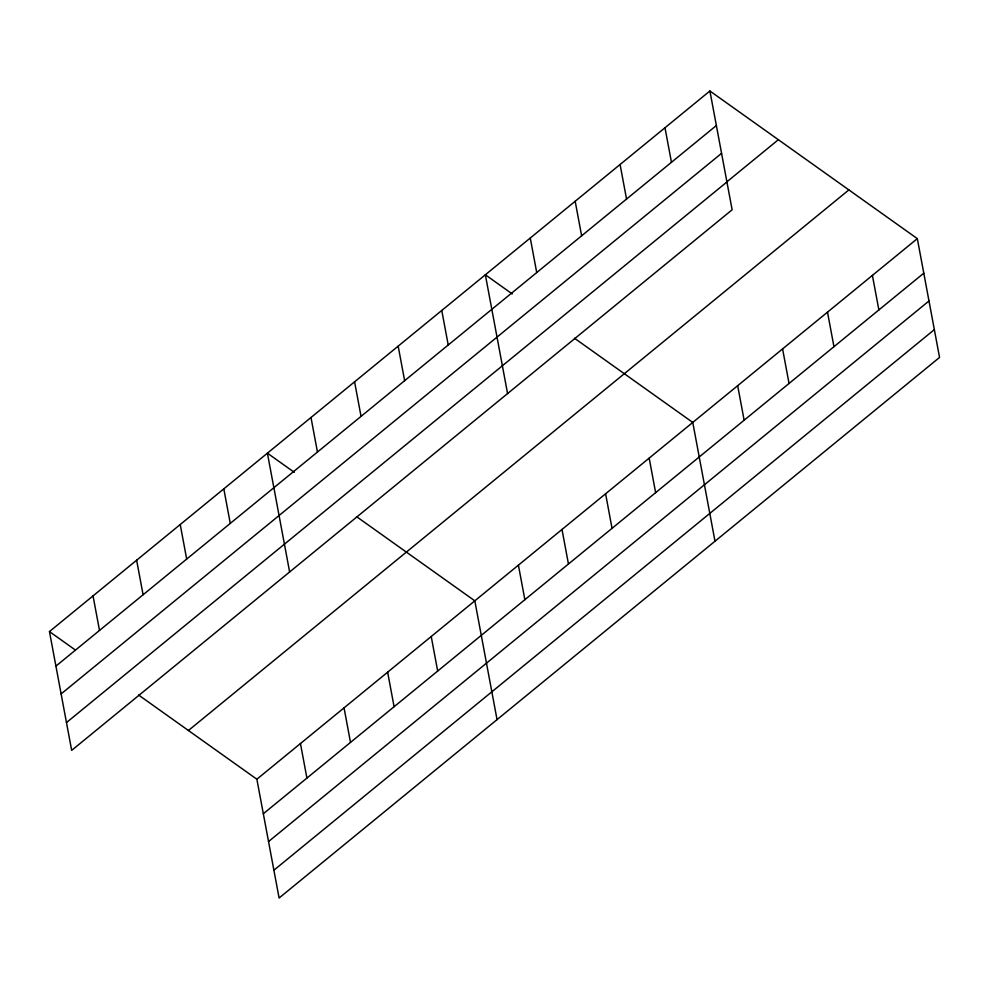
<?xml version="1.0" encoding="UTF-8"?>
<svg xmlns="http://www.w3.org/2000/svg" width="989" height="989" viewBox="0 0 989 989"><rect width="100%" height="100%" fill="white"/><g stroke="black" fill="none" stroke-linecap="round" stroke-linejoin="round"><path stroke-width="1.48" d="M709.904 90.988L732.132 209.779L71.678 750.367L49.45 631.575L709.904 90.988L917.322 238.633L939.55 357.425L279.096 898.012L256.868 779.221L138.571 695.007M55.916 666.116L716.37 125.529M61.12 693.919L721.574 153.332M726.346 182.273L778.355 139.709M66.473 722.563L726.927 181.976M188.417 730.5L848.871 189.913M256.868 779.221L917.322 238.633M263.321 813.762L923.788 273.174M268.526 841.565L928.98 300.977M273.891 870.209L934.345 329.621M512.24 293.931L485.352 274.781L507.58 393.573M574.461 338.226L692.77 422.439L714.998 541.23M294.289 472.322L267.401 453.172L289.629 571.976M356.522 516.617L474.819 600.83L497.047 719.621M49.45 631.575L75.115 649.847M872.409 275.399L878.875 309.94M827.496 312.153L833.962 346.694M782.583 348.919L789.049 383.46M737.67 385.673L744.136 420.214M664.991 127.742L671.457 162.283M620.078 164.508L626.544 199.049M649.18 458.117L655.633 492.658M575.178 201.262L581.631 235.802M605.589 493.795L612.043 528.336M530.265 238.028L536.73 272.568M561.999 529.474L568.452 564.014M518.409 565.152L524.862 599.693M441.762 310.459L448.227 345M398.171 346.138L404.637 380.678M431.229 636.508L437.682 671.049M354.581 381.816L361.047 416.357M387.639 672.186L394.092 706.727M310.991 417.494L317.457 452.035M344.048 707.864L350.502 742.405M300.458 743.543L306.911 778.083M223.811 488.863L230.276 523.391M180.221 524.541L186.686 559.069M136.63 560.219L143.096 594.748M93.04 595.897L99.506 630.438"/></g></svg>
